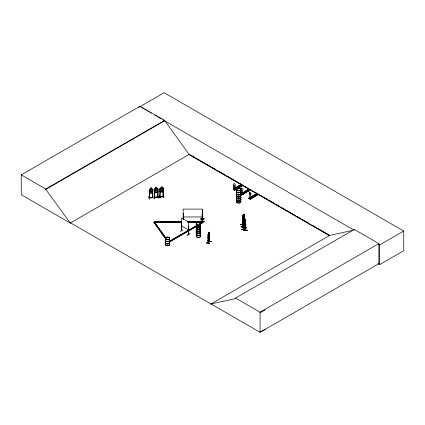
<?xml version="1.0" encoding="UTF-8"?>
<svg xmlns="http://www.w3.org/2000/svg" width="425" height="425" viewBox="0 0 425 425"><rect width="100%" height="100%" fill="white"/><g stroke="black" fill="none" stroke-linecap="round" stroke-linejoin="round"><path stroke-width="0.64" d="M202.348 212.378L202.353 211.677M242.314 224.219L240.529 224.352M242.447 224.469L242.271 216.437M242.707 217.159L242.68 226.344L242.824 225.861M243.079 227.386L242.861 227.216L243.408 229.07M243.392 228.836L243.467 229.25L243.01 227.226M243.95 222.939L244.338 225.064L244.285 216.033M244.63 221.133L244.476 225.861L244.587 225.367M244.487 225.011L243.201 225.144L244.402 225.038M245.007 219.815L245.023 228.475L245.135 227.981M245.39 221.292L245.438 230.329L244.997 228.283M245.517 222.248L245.581 230.313L245.39 229.999M234.812 189.401L235.041 185.683A1.206 0.701 59.5 0 0 235.041 184.291A1.206 0.701 59.5 0 0 233.824 183.605A1.206 0.701 59.5 0 0 233.824 184.992L234.032 188.966L233.846 188.758M234.866 189.369L235.041 185.683M249.385 198.48L249.443 197.588L249.842 197.811L249.842 198.666L249.778 197.843L249.464 197.848L249.464 194.023A1.206 0.701 59.5 0 1 249.464 192.631A1.206 0.701 59.5 0 1 250.681 193.322A1.206 0.701 59.5 0 1 250.681 194.708L250.452 198.427L249.602 197.885L250.059 197.705M242.813 220.421L242.771 221.202L242.85 220.421M243.467 223.353L243.429 224.134M244.242 219.895L243.87 217.175M244.885 221.829C244.736 224.613 244.274 217.175 244.465 220.995M243.254 218.817L243.217 218.445M234.09 188.434L233.394 189.252L234.483 189.869L235.179 189.051L235.28 189.619L233.792 188.822L234.387 188.774M233.798 188.806L234.18 188.599M234.345 188.546L234.021 188.987L234.127 188.737M234.409 188.742L233.899 188.742L234.281 188.557M241.947 193.008L241.607 193.412L242.022 192.982M241.825 193.412L241.607 193.205M249.868 197.859C250.288 197.131 249.385 198.422 249.518 197.774M249.884 197.811L249.597 198.039L249.953 197.556M209.461 235.423L209.35 236.587L209.451 232.863M243.063 227.402L243.052 226.955M243.892 222.753L243.876 223.04M243.445 229.245L243.328 219.762M244.471 225.011L244.046 222.992L244.306 225.053M245.57 230.292L245.204 228.145M243.084 221.361L243.084 219.21L243.206 220.671C243.371 217.68 243.339 226.174 243.201 221.09L243.089 221.499M242.781 219.305L242.707 219.741L242.574 215.183L242.824 226.339L242.393 224.294M243.392 222.238L243.323 222.673L243.121 220.926M245.321 223.332L245.252 223.768L245.05 222.02M206.348 242.84C208.324 242.091 212.883 245.103 206.359 242.808M206.417 242.723L209.706 243.589M237.559 187.191L238.058 186.883L238.308 187.303M245.299 191.516L245.894 191.771M246.08 191.712L245.4 191.494M253.21 196.079L253.401 196.424L253.948 196.254M253.985 196.281L253.491 195.914L253.252 196.339M202.555 220.835L202.401 221.143M165.978 239.275L166.26 239.009M166.207 239.02L166.127 239.291M166.526 239.259L166.127 239.068M166.643 239.19L166.372 239.349M166.249 239.057L166.563 239.365M168.975 237.692L168.661 237.83M199.947 223.136L199.771 223.311M237.102 190.273L237.394 190.055M237.506 190.055L237.66 190.31L237.203 190.129M240.157 188.849L239.939 188.769M209.467 241.209L208.016 243.153L207.99 234.68L209.312 232.682L209.467 241.496L209.615 233.442L209.467 241.496M208.011 234.696L208.186 234.138M233.904 188.801L233.824 184.992M234.233 188.551L234.196 189.64L234.196 188.78L233.803 188.557L233.803 189.417M241.66 193.173L241.852 193.375M248.944 198.401L248.933 197.822L249.629 197.407L249.034 198.284L250.123 198.9L250.819 198.082L250.92 198.65L249.475 197.795M248.859 198.422L249.815 197.822L249.034 198.284M249.842 197.657L249.953 197.8M244.508 217.138L244.89 219.258L244.858 227.699L245.012 227.417M244.975 219.879L245.384 221.313M208.17 235.099L208.133 243.18L208.292 242.712M208.292 242.999L208.473 232.757L208.505 233.734M208.176 243.169L209.631 241.283M151.661 188.992L151.656 188.004L150.487 188.11L150.535 189.13L149.69 189.157C148.553 191.165 149.053 194.661 152.4 192.769L152.83 191.818L152.825 189.199L152.416 188.897L149.717 189.21M149.68 193.056L152.432 192.822L152.825 191.797M157.579 192.334L157.972 191.314L157.579 192.334L154.827 192.573L154.472 191.664M159.901 188.546L160.257 192.047L162.972 191.824L163.375 190.825M162.972 191.824L163.37 190.804M149.51 198.958L148.957 196.764L149.361 198.98M154.084 196.292L154.689 198.496L154.105 196.276M154.073 196.419L154.668 198.342M159.471 195.909L160.087 197.986L159.502 195.93M159.476 195.782L160.087 197.986M243.01 221.361L243.052 218.647L243.424 220.246M152.766 189.725L152.447 189.752L152.506 197.705C151.9 197.253 153.276 197.051 152.75 197.673L152.83 189.221M157.914 196.812L154.387 197.147L154.785 197.11M154.387 197.434L157.951 197.094M157.654 197.211L157.59 189.268L157.914 189.237L157.903 197.195M163.349 196.674L163.312 188.727L162.988 188.758L162.972 196.695L163.349 196.302M242.266 224.278L242.696 226.328L242.574 216.527L242.771 217.318M168.752 237.633L168.693 237.692M197.492 224.591L196.94 224.666M199.58 223.167L199.708 223.125M239.998 188.849L239.827 188.902M207.931 240.837L211.299 241.597L208.011 240.72M209.35 241.262L208.298 242.765M209.504 240.991L209.35 241.177M208.473 232.757L209.004 232.146L209.201 234.977L208.489 236.64L208.239 236.173M208.569 232.826L208.988 232.199M208.569 233.15L208.872 232.454M207.963 235.599L209.467 233.739M208.133 238.032L209.302 236.56L208.144 238.037M202.119 221.542L202.443 221.521M202.443 221.452L202.443 221.808M162.207 187.993L162.201 187.005L161.032 187.117L161.075 188.132L159.858 188.541L159.805 196.993L163.312 196.302M181.799 230.748L181.661 222.838L181.645 230.69M188.381 234.393L188.392 234.558M149.637 197.683L149.239 197.923L152.803 197.583M152.447 197.333L152.766 197.301M154.424 197.142L154.806 197.264M154.705 197.094L154.737 197.498L154.769 189.608L154.445 189.64M157.914 197.099L154.424 197.513L154.466 189.051L155.64 188.615M163.349 196.584C162.828 197.248 158.557 196.562 160.198 196.754M159.853 196.621L160.183 196.977L160.161 189.098L159.843 189.13M163.322 196.669L163.37 188.206L162.956 187.903L160.236 188.158M237.671 186.947L237.761 187.393M238.244 187.351L238.345 187.048L237.756 186.989M245.4 191.409L245.491 191.856L246.038 191.686M245.974 191.818L245.889 191.372M253.247 196.106L253.698 195.994M196.95 224.549L197.312 224.671M202.406 221.452L202.056 221.818L202.443 221.738M202.369 221.818L202.406 209.095L183.148 209.095L183.148 218.997M150.535 189.13L149.951 189.508L149.951 191.314L150.535 192.031L151.624 191.93L152.208 191.101L152.208 189.295L151.624 189.029L151.619 188.036L150.535 188.163M161.075 188.132L160.491 188.514L160.491 190.32L161.075 191.038L162.169 190.931L162.754 190.102L162.754 188.296L162.169 188.031L162.159 187.042L161.075 187.165M239.434 185.576C243.238 187.25 237.596 185.778 240.13 185.167L241.528 186.166L234.68 190.203L233.187 189.364L234.196 188.78M233.219 189.391L233.293 188.79L233.989 188.381M240.13 185.167L235.014 188.36M234.265 189.975L235.28 189.109M234.669 190.203L241.506 186.171L241.188 185.916M234.898 188.355L240.13 185.268L241.273 186.028M242.415 194.671L249.257 190.628L249.151 190.357L247.86 189.63L248.126 189.938L241.033 193.832M241.203 193.997L248.216 190.044L241.118 193.943M242.633 192.817L248.115 189.874M248.349 190.719L241.995 194.438L242.33 194.56L242.053 194.4M248.976 190.48L248.917 190.379M242.218 194.554L242.319 193.981L243.01 193.572L242.218 193.928L242.218 194.337L241.129 193.72L241.719 192.844L241.028 193.253L241.028 193.763L242.42 194.666M247.86 189.731L248.992 190.49M248.917 198.385L250.293 199.219L257.168 195.197L255.77 194.198L250.548 197.397M249.985 198.985L257.067 195.022L255.77 194.299L250.538 197.386M257.061 194.926L250.043 199.081L250.92 198.14M250.24 199.123L257.067 195.022M233.851 188.923L235.179 189.46L235.179 189.051M236.964 187.032C240.768 188.7 235.126 187.234 237.66 186.623L238.951 187.452L237.66 186.623M238.276 186.262C242.08 187.93 236.438 186.463 238.972 185.847L240.263 186.681L238.972 185.847M239.663 185.778L233.288 189.359L233.543 189.497M240.38 185.412L233.442 189.508L239.913 185.922M234.233 189.948L241.172 185.852M234.239 189.959L240.619 186.251M234.6 190.097L241.421 185.895M234.43 190.065L241.427 185.996M234.515 190.113L241.437 186.06M241.506 189.486A1.206 0.701 59.5 0 1 241.506 188.1A1.206 0.701 59.5 0 1 242.723 188.785A1.206 0.701 59.5 0 1 242.723 190.177L242.542 193.864L241.682 193.375C242.101 184.631 240.008 193.051 242.595 193.832M241.581 193.386L241.719 192.844M244.699 191.494C248.503 193.168 242.856 191.702 245.39 191.085L246.681 191.919L245.39 191.085M246.011 190.724C249.815 192.392 244.168 190.926 246.702 190.315L247.993 191.144L246.702 190.315M247.169 190.039C250.973 191.712 245.326 190.246 247.86 189.63M241.028 193.763L241.931 193.242L241.538 193.019L241.538 193.88M241.931 194.103L241.697 193.359M241.963 194.411L248.907 190.315M249.151 190.357L242.133 194.512L249.156 190.512M242.16 194.528L249.156 190.458M249.464 194.023L249.411 194.055A1.206 0.701 59.5 0 1 249.411 192.663A1.206 0.701 59.5 0 1 250.633 193.348A1.206 0.701 59.5 0 1 250.633 194.74L250.681 194.708M252.604 196.063C256.408 197.731 250.766 196.265 253.3 195.654L254.591 196.483L253.3 195.654M253.916 195.288C257.72 196.961 252.078 195.495 254.612 194.878L255.903 195.712L254.612 194.878M255.074 194.607C258.878 196.276 253.236 194.809 255.77 194.198M250.713 197.487L255.839 194.459M255.462 194.841L249.087 198.549L256.036 194.507M255.553 194.947L249.278 198.65L248.928 198.337M249.873 198.98L256.812 194.884M249.905 199.001L256.748 194.969M180.258 231.418L182.808 229.92M188.264 226.753L188.392 234.69L188.472 221.988L181.661 218.057L181.703 230.823L181.56 230.456M187.175 235.259L189.709 233.761L187.165 235.402M70.614 222.897L70.338 223.061L21.25 194.719L21.25 174.861L140.059 106.266L164.587 120.424L189.114 154.445L329.545 235.524M140.059 106.266L140.059 106.632L164.151 92.724L403.75 231.057L403.75 250.713L379.658 264.621L377.937 263.622M21.25 174.861L45.778 189.019L164.587 120.424M265.264 329.311L260.063 332.276L70.582 222.881L70.3 223.04L45.778 189.385L164.587 120.79M70.3 223.04L189.391 154.286M169.171 241.384L196.408 225.659M200.382 223.369L202.651 222.057L203.15 222.344L200.313 224.225M169.74 241.304L196.408 225.903M200.951 223.284L202.651 222.302L203.15 222.588M169.102 242L196.339 226.275M200.313 223.98L203.15 222.344M169.102 242.245L196.339 226.52M210.736 304.119L329.827 235.36L351.767 230.589M211.012 303.955L235.54 298.621L235.54 298.053L354.349 229.458L378.877 243.615L378.877 263.681L260.063 332.276L260.063 312.21L378.877 243.615M354.349 230.026L354.073 230.191L162.876 119.802M378.521 244.306L379.658 244.965L403.75 231.057M260.063 312.784L265.264 309.82M237.623 190.278L237.538 190.469A2.252 1.302 0 0 0 237.049 190.666M166.425 239.339L166.425 239.02M166.547 239.323L166.398 239.376M148.909 196.913L149.345 199.001M242.436 224.501L242.431 215.81L242.388 224.273M241.474 193.917L241.474 193.056L242.011 193.221M233.968 189.003L234.111 188.679M202.406 221.829L202.119 221.818M238.165 187.308L237.612 187.228M245.485 191.457L245.788 191.431M165.67 238.924L153.855 222.211L181.544 222.057M153.855 222.456L181.544 222.302M197.418 224.777L197.094 224.777M241.809 193.274L241.82 192.902M155.635 187.627L156.809 187.537L156.809 188.503L157.356 188.806L157.356 190.613L156.772 191.441L155.683 191.548L155.098 190.83L155.098 189.024L155.683 188.647L155.635 187.627L156.772 187.574M151.619 189.003L152.793 189.242M156.767 187.553L156.772 188.541L157.978 188.737L157.935 197.173M162.159 188.009L162.961 187.924M157.553 188.466L154.865 188.721L154.509 189.083L154.833 192.594M149.621 190.097L149.589 197.981L149.621 190.097L149.297 190.124M154.854 192.536L157.548 192.281M162.94 191.771L160.23 192.084L159.869 191.154M163.264 195.574L163.848 197.63L163.258 195.558M149.34 197.997L149.26 197.705L152.756 197.397M162.982 196.419L163.301 196.398M152.788 197.657L149.297 197.986L149.318 189.534M152.57 196.562L153.127 198.486M157.67 195.941L158.451 198.14L157.691 195.941M253.709 196.361L253.316 196.302M237.394 190.156L237.511 190.102A2.247 1.296 0 0 0 237.054 190.299M237.166 190.336L237.538 190.469M244.072 223.215L244.051 213.945L244.152 218.508L243.945 216.761M244.072 215.332L244.152 217.733L244.019 217.101M244.152 215.597L244.152 214.63M242.771 217.292C243.121 219.284 242.213 214.317 242.574 216.203M244.71 217.271L244.773 218.912M244.497 219.406L244.704 221.154L244.587 217.791L244.625 219.943M243.004 218.748L243.047 221.515M243.291 218.795L243.286 219.773M244.837 218.678L244.885 227.688L244.455 225.643L245.023 227.37M245.05 220.214L245.156 219.204L245.188 220.341M245.257 219.89L245.411 230.318L245.007 228.278M243.424 220.224L243.472 223.38M245.119 222.36L245.252 222.992L245.135 220.405L245.172 221.903M243.27 221.207L243.312 229.282L243.323 220.092M242.165 223.067L245.756 222.865M245.055 223.608C244.704 219.847 245.395 227.163 245.4 224.474M243.201 224.979L244.402 224.926M243.227 225.261L244.423 225.17M244.518 225.468L243.318 225.67M244.561 226.227C233.346 226.801 252.328 225.532 240.991 226.578M241.124 227.216L244.731 227.024M246.766 227.667L243.164 227.805M243.27 228.331L246.851 228.076M241.607 229.516C242.388 229.298 249.459 228.825 241.586 229.394M247.318 230.308C236.157 230.626 254.979 229.58 243.732 230.557M163.296 196.584L159.88 196.998M154.488 197.508L154.424 197.227M188.36 234.696L188.355 226.7M202.401 215.289L202.343 210.014L202.385 211.039M202.502 211.22L202.523 221.143L202.539 220.633M202.353 211.666L202.401 212.691L202.343 210.014M183.472 213.871L183.148 213.871L183.472 213.871L183.472 219.624M202.082 213.876L202.406 213.945L202.082 213.876L202.093 221.818M200.632 219.018L204.244 218.997M200.632 219.066L204.244 218.891L200.632 218.902M204.271 221.223C199.245 221.058 199.559 221.175 204.271 221.244M202.454 222.817L202.539 220.671M183.148 216.957L202.406 216.957M181.544 221.653L154.503 221.653L154.503 222.302L165.559 237.708M187.483 221.653L202.651 221.653L202.651 222.302L188.142 222.302M154.503 221.898L181.544 221.898M187.483 221.898L202.651 221.898M187.483 222.057L202.651 222.057M197.317 224.416L197.019 224.591M248.195 190.049L241.357 194.087M244.428 224.857L244.465 217.223L244.46 225.829M242.898 227.402L243.01 226.939M244.497 217.6L244.603 216.591L244.742 217.281M243.121 219.119L243.052 218.647M166.106 239.259L166.488 239.094M207.947 240.794L211.23 241.66M207.974 237.283L208.181 238.042M202.465 222.652L202.433 220.564M242.909 227.439L242.85 217.844M249.549 198.002L249.82 197.875M253.794 195.936L254.001 196.217M149.297 197.699L149.658 197.747M233.745 188.594L234.138 188.817M249.385 197.62L249.672 197.891M140.059 106.632L141.201 107.291M142.343 107.95L143.485 108.609M144.622 109.267L146.333 110.256M147.475 110.914L148.617 111.573M149.759 112.232L151.47 113.22M154.891 115.196L156.602 116.184M157.744 116.843L161.165 118.814M190.538 154.944L194.549 157.261M195.697 157.925L197.418 158.918M198.56 159.577L199.708 160.241M200.855 160.9L202.576 161.893M203.724 162.557L204.866 163.221M206.013 163.88L207.735 164.873M208.882 165.538L210.024 166.196M211.746 167.19L212.893 167.854M214.041 168.512L215.183 169.177M216.904 170.17L218.052 170.829M219.199 171.493L225.505 175.132M227.221 176.125L230.663 178.112M231.806 178.771L235.822 181.087M236.964 181.751L238.685 182.745M239.833 183.403L240.98 184.067M242.128 184.732L243.844 185.72M244.991 186.384L246.139 187.048M247.855 188.036L249.002 188.7M250.15 189.364L251.871 190.357M253.018 191.016L254.161 191.68M255.308 192.339L257.029 193.333M258.177 193.997L259.319 194.655M261.04 195.649L262.188 196.313M263.335 196.972L267.346 199.288M268.494 199.952L274.8 203.591M275.942 204.255L279.958 206.571M281.1 207.23L285.117 209.552M286.259 210.21L287.98 211.204M289.127 211.868L290.275 212.527M291.422 213.191L293.138 214.184M294.286 214.843L295.433 215.507M297.149 216.5L298.297 217.159M299.444 217.823L300.592 218.482M302.313 219.475L303.455 220.139M304.603 220.798L308.614 223.12M312.63 225.436L316.067 227.417M317.215 228.082L324.094 232.05M325.237 232.714L329.253 235.03M188.737 154.392L329.63 235.737M181.661 225.919L188.472 229.851M235.54 298.053L260.063 312.21M157.548 188.445L157.978 188.737M209.631 240.996L209.647 241.315M249.544 197.832L249.629 197.407M154.503 222.057L165.936 237.995M153.855 222.211L165.67 238.68M149.717 193.046L149.324 192.153M163.067 195.431L163.646 197.652M150.487 188.11L150.492 189.104M245.113 219.21L245.289 219.895M244.04 214.28L244.125 215.008M244.593 216.925L244.678 217.653M245.145 219.539L245.23 220.267M246.213 225.022L246.192 224.798M243.913 214.455L244.285 216.054M244.572 219.746L244.704 220.378M243.302 218.854L243.148 218.115L243.323 221.898M242.601 215.836L242.686 216.24M243.217 218.769L243.302 219.173M245.007 227.683L244.587 225.654L244.587 217.791M243.19 219.459L243.382 220.251M242.574 218.333L242.707 218.965M244.641 217.706L244.609 216.644M202.512 219.624L202.502 222.275M379.658 244.965L379.658 264.621M250.819 198.082L250.819 198.491M249.443 197.588L249.443 198.443M245.135 220.405L245.135 222.371M243.95 223.226L243.907 214.583L243.876 217.196M243.01 193.572L243.01 194.087M242.909 193.513L242.909 193.928M242.574 215.236L242.648 216.367M157.558 196.849L157.558 197.136M139.097 106.192L139.097 107.493M45.778 189.019L45.778 189.385M200.425 227.343A2.284 1.317 0 0 1 198.448 229.319A2.284 1.317 0 0 1 196.472 227.343M200.393 227.476A2.247 1.296 0 0 1 198.448 229.426A2.247 1.296 0 0 1 196.499 227.476M200.403 229.218A2.258 1.302 0 0 1 198.448 231.173A2.258 1.302 0 0 1 196.493 229.218M200.403 229.293A2.258 1.302 0 0 1 198.448 231.248A2.258 1.302 0 0 1 196.493 229.293M200.425 225.17A2.284 1.317 0 0 1 198.448 227.152A2.284 1.317 0 0 1 196.472 225.17M196.833 224.899A2.284 1.317 0 0 1 197.859 224.559M200.398 227.115A2.252 1.302 0 0 1 198.448 229.064A2.252 1.302 0 0 1 196.499 227.115M200.393 225.308A2.247 1.296 0 0 1 198.448 227.258A2.247 1.296 0 0 1 196.499 225.308M196.86 225.038A2.247 1.296 0 0 1 197.864 224.703M200.425 227.232A2.284 1.317 0 0 1 198.448 229.208A2.284 1.317 0 0 1 196.472 227.232M200.425 225.059A2.284 1.317 0 0 1 198.448 227.04A2.284 1.317 0 0 1 196.472 225.059M196.833 224.788A2.284 1.317 0 0 1 197.859 224.448M200.393 224.947A2.247 1.296 0 0 1 198.448 226.892A2.247 1.296 0 0 1 196.499 224.947M196.86 224.676A2.247 1.296 0 0 1 197.864 224.342M200.425 233.527A2.284 1.317 0 0 1 198.448 235.503A2.284 1.317 0 0 1 196.472 233.527M200.393 233.66A2.247 1.296 0 0 1 198.448 235.609A2.247 1.296 0 0 1 196.499 233.66M200.393 235.354A2.242 1.296 0 0 1 198.448 237.299A2.242 1.296 0 0 1 196.504 235.354M200.387 229.5A2.237 1.291 0 0 1 198.448 231.434A2.237 1.291 0 0 1 196.509 229.5M200.393 235.482A2.242 1.296 0 0 1 198.448 237.426A2.242 1.296 0 0 1 196.504 235.482M200.403 229.383A2.258 1.302 0 0 1 198.448 231.338A2.258 1.302 0 0 1 196.493 229.383M200.425 231.354A2.284 1.317 0 0 1 198.448 233.336A2.284 1.317 0 0 1 196.472 231.354M200.398 233.298A2.252 1.302 0 0 1 198.448 235.248A2.252 1.302 0 0 1 196.499 233.298M200.393 231.492A2.247 1.296 0 0 1 198.448 233.442A2.247 1.296 0 0 1 196.499 231.492M200.425 233.415A2.284 1.317 0 0 1 198.448 235.392A2.284 1.317 0 0 1 196.472 233.415M200.425 231.242A2.284 1.317 0 0 1 198.448 233.224A2.284 1.317 0 0 1 196.472 231.242M200.393 231.131A2.247 1.296 0 0 1 198.448 233.075A2.247 1.296 0 0 1 196.499 231.131M169.485 241.915A2.284 1.317 0 0 1 167.508 243.897A2.284 1.317 0 0 1 165.532 241.915M169.453 242.053A2.247 1.296 0 0 1 167.508 244.003A2.247 1.296 0 0 1 165.564 242.053M169.447 243.753A2.237 1.291 0 0 1 167.508 245.687A2.237 1.291 0 0 1 165.569 243.753M169.463 243.87A2.258 1.302 0 0 1 167.508 245.825A2.258 1.302 0 0 1 165.553 243.87M169.485 239.748A2.284 1.317 0 0 1 167.508 241.724A2.284 1.317 0 0 1 165.532 239.748M169.453 241.692A2.247 1.296 0 0 1 167.508 243.637A2.247 1.296 0 0 1 165.564 241.692M169.458 239.881A2.252 1.302 0 0 1 167.508 241.836A2.252 1.302 0 0 1 165.559 239.881M169.485 241.804A2.284 1.317 0 0 1 167.508 243.785A2.284 1.317 0 0 1 165.532 241.804M169.485 239.636A2.284 1.317 0 0 1 167.508 241.613A2.284 1.317 0 0 1 165.532 239.636M169.458 239.519A2.252 1.302 0 0 1 167.508 241.469A2.252 1.302 0 0 1 165.559 239.519M240.805 195.112A2.237 1.291 0 0 1 238.643 196.738A2.237 1.291 0 0 1 236.481 195.112M240.847 191.117A2.284 1.317 0 0 1 238.643 192.775A2.284 1.317 0 0 1 236.438 191.117M237.028 190.522A2.284 1.317 0 0 1 238.053 190.182M240.821 191.245A2.252 1.302 0 0 1 238.643 192.881A2.252 1.302 0 0 1 236.465 191.245M240.847 191.006A2.284 1.317 0 0 1 238.643 192.663A2.284 1.317 0 0 1 236.438 191.006M237.028 190.411A2.284 1.317 0 0 1 238.053 190.071M240.816 190.883A2.247 1.296 0 0 1 238.643 192.514A2.247 1.296 0 0 1 236.47 190.883M240.816 193.417A2.247 1.296 0 0 1 238.643 195.048A2.247 1.296 0 0 1 236.47 193.417M240.847 193.285A2.284 1.317 0 0 1 238.643 194.942A2.284 1.317 0 0 1 236.438 193.285M240.847 193.173A2.284 1.317 0 0 1 238.643 194.831A2.284 1.317 0 0 1 236.438 193.173M240.816 193.051A2.247 1.296 0 0 1 238.643 194.687A2.247 1.296 0 0 1 236.47 193.051M240.821 195.155A2.258 1.302 0 0 1 238.643 196.796A2.258 1.302 0 0 1 236.465 195.155M240.81 195.436A2.242 1.296 0 0 1 238.643 197.067A2.242 1.296 0 0 1 236.475 195.436M240.821 201.338A2.258 1.302 0 0 1 238.643 202.98A2.258 1.302 0 0 1 236.465 201.338M240.821 197.428A2.252 1.302 0 0 1 238.643 199.065A2.252 1.302 0 0 1 236.465 197.428M240.821 197.067A2.252 1.302 0 0 1 238.643 198.703A2.252 1.302 0 0 1 236.465 197.067M240.816 199.601A2.247 1.296 0 0 1 238.643 201.232A2.247 1.296 0 0 1 236.47 199.601M240.847 199.468A2.284 1.317 0 0 1 238.643 201.126A2.284 1.317 0 0 1 236.438 199.468M240.847 199.357A2.284 1.317 0 0 1 238.643 201.014A2.284 1.317 0 0 1 236.438 199.357M240.816 199.235A2.247 1.296 0 0 1 238.643 200.871A2.247 1.296 0 0 1 236.47 199.235M240.847 197.301A2.284 1.317 0 0 1 238.643 198.958A2.284 1.317 0 0 1 236.438 197.301M240.847 197.189A2.284 1.317 0 0 1 238.643 198.847A2.284 1.317 0 0 1 236.438 197.189M240.821 201.418A2.258 1.302 0 0 1 238.643 203.054A2.258 1.302 0 0 1 236.465 201.418M242.468 216.277L242.505 218.716L242.59 218.163C242.702 223.167 242.787 214.96 242.59 217.738L242.478 216.293M208.951 233.479L208.489 234.058L208.489 235.864L208.951 235.285L208.951 233.479M151.428 188.238L150.726 188.307L150.726 188.631L151.428 188.562L151.428 188.238M156.575 187.754L155.874 187.818L155.874 188.142L156.575 188.078L156.575 187.754M161.973 187.244L161.272 187.308L161.272 187.632L161.973 187.568L161.973 187.244M151.624 189.348L150.535 189.454L150.535 191.261L151.624 191.154L151.624 189.348M156.772 188.865L155.683 188.966L155.683 190.772L156.772 190.671L156.772 188.865M162.169 188.355L161.075 188.456L161.075 190.262L162.169 190.161L162.169 188.355M242.431 218.413L242.771 221.202L242.431 218.413M244.12 223.986L240.534 224.4L244.12 223.986M197.322 224.91A2.252 1.302 0 0 0 200.701 223.784A2.252 1.302 0 0 0 197.322 222.657A2.252 1.302 0 0 0 197.322 224.91M196.865 224.873A2.237 1.291 0 0 0 200.611 224.294A2.237 1.291 0 0 0 197.869 222.711A2.237 1.291 0 0 0 196.865 224.873M197.322 224.974A2.258 1.302 0 0 0 200.706 223.842A2.258 1.302 0 0 0 197.322 222.716A2.258 1.302 0 0 0 197.322 224.974M166.387 239.472A2.242 1.296 0 0 0 169.75 238.351A2.242 1.296 0 0 0 166.387 237.23A2.242 1.296 0 0 0 166.387 239.472M166.387 239.652A2.242 1.296 0 0 0 169.75 238.531A2.242 1.296 0 0 0 166.387 237.41A2.242 1.296 0 0 0 166.387 239.652M165.915 239.344A2.258 1.302 0 0 0 169.687 238.76A2.258 1.302 0 0 0 166.924 237.161A2.258 1.302 0 0 0 165.915 239.344M237.517 190.602A2.258 1.302 0 0 0 240.901 189.476A2.258 1.302 0 0 0 237.517 188.344A2.258 1.302 0 0 0 237.517 190.602M237.522 190.708A2.242 1.296 0 0 0 240.885 189.587A2.242 1.296 0 0 0 237.522 188.466A2.242 1.296 0 0 0 237.522 190.708M238.643 196.961A2.258 1.302 0 0 0 240.821 195.319A2.258 1.302 0 0 1 238.643 196.966A2.258 1.302 0 0 1 236.465 195.325A2.258 1.302 0 0 0 238.643 196.961"/></g></svg>
